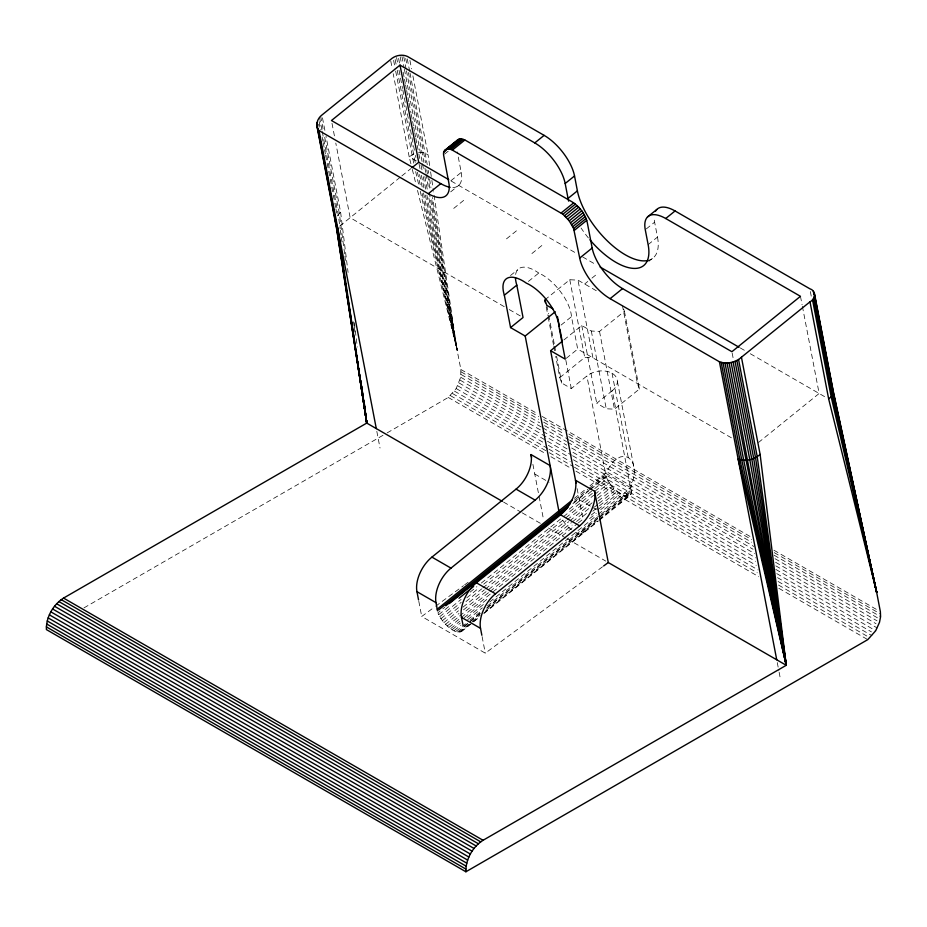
<?xml version="1.0" encoding="UTF-8"?>
<svg xmlns="http://www.w3.org/2000/svg" width="927" height="927" viewBox="0 0 927 927"><rect width="100%" height="100%" fill="white"/><g stroke="black" fill="none" stroke-linecap="round" stroke-linejoin="round"><path stroke-width="0.7" stroke-dasharray="4.63 3.48" d="M617.394 381.391L634.311 469.41L634.265 475.342L630.986 487.834L597.591 514.821M387.15 432.886L448.251 397.44L456.188 388.529L460.707 377.231L460.87 369.491L426.895 195.133M599.387 520.209L630.545 495.03L631.53 492.816L612.307 390.661A17.972 12.213 -10.9 0 0 612.052 373.257A17.972 12.213 -10.9 0 0 586.884 375.991L571.299 388.575L561.762 383.071L559.792 377.625L555.713 356.42M589.978 485.748L605.563 473.164L612.249 462.631L616.339 459.027L620.557 456.884L624.624 456.351L628.251 457.474L631.194 460.151L633.268 464.23L634.311 469.41M337.289 215.921L340.615 212.19L325.991 136.142M339.757 226.095L400.719 176.825M401.843 175.91L410.835 168.644M444.612 154.102L448.761 150.742M450.846 180.8L461.229 172.41L457.301 151.947M450.696 191.866L459.016 185.145M453.743 208.39L466.211 198.32M506.501 238.853L518.969 228.784M531.924 253.535L544.392 243.453M510.476 275.539L517.753 269.664M528.39 281.437L538.784 273.048A34.16 15.481 51.1 0 1 550.035 280.441L553.755 283.905A34.16 15.481 51.1 0 1 571.472 316.675L577.695 349.073L731.797 438.042M544.844 299.885L569.781 279.734L577.985 280.151L596.524 290.858M646.304 228.911L654.624 222.19A35.956 16.292 51.1 0 1 654.149 216.93M584.682 283.986L587.799 281.472M591.959 278.112L597.15 273.917M648.135 244.647L657.486 237.092L654.624 222.19M561.078 325.076L571.472 316.675M648.796 261.356L653.987 257.161M563.964 339.908L581.774 325.516L591.31 331.02L599.514 331.437L624.439 311.298L623.651 309.108M566.27 358.309L577.695 349.073M559.792 377.625L584.728 357.474L592.932 357.892L577.985 280.151M624.439 311.298L639.387 389.039L614.462 409.178L606.258 408.761L596.721 403.257L612.307 390.661M574.392 498.344L585.528 489.352M574.624 500.047L587.985 489.247M589.097 488.355L605.783 474.856L586.884 375.991M573.871 502.272L588.332 490.58M589.445 489.676L606.142 476.188M480.163 613.222L463.28 626.861C459.885 641.866 439.328 620.128 437.996 612.701L444.74 607.243M572.898 503.697L589.584 490.198M590.696 489.305L606.281 476.71L605.783 474.856M438.738 614.659L451.125 604.659M569.19 509.247L593.674 489.456M594.786 488.564L607.034 478.668L606.281 476.71M439.734 616.675L461.113 599.398M470.116 592.121L476.872 586.664M481.368 583.025L561.275 518.46L567.057 526.177L572.307 530.348M563.5 516.663L608.019 480.684L607.034 478.668M440.928 618.703L461.194 602.341M466.814 597.788L479.189 587.788M483.697 584.149L564.705 518.691M565.818 517.799L593.639 495.308M594.752 494.415L609.224 482.712L608.019 480.684M442.318 620.708L460.325 606.154M465.957 601.6L481.704 588.877M482.828 587.961L566.084 520.684M567.197 519.792L591.681 500.001M597.255 495.505L610.603 484.717L609.224 482.712M443.859 622.62L458.483 610.789M462.99 607.15L484.369 589.873M485.493 588.969L568.738 521.704M569.85 520.8L592.11 502.816M597.672 498.32L612.144 486.617C616.745 490.835 623.883 498.483 630.545 495.03M445.516 624.392L459.016 613.477M463.523 609.85L571.507 522.585M572.619 521.681L589.317 508.193M598.216 500.997L613.801 488.402M447.243 626.003L458.494 616.907M459.618 616.003L488.877 592.353M490.012 591.449L572.121 525.088M576.571 521.495L588.819 511.6M594.381 507.104L597.718 504.404M598.83 503.5L615.528 490.012M449.004 627.405L460.255 618.309M461.391 617.405L491.773 592.851M492.897 591.936L577.231 523.79M578.344 522.898L583.906 518.402M592.805 511.206L598.378 506.698M599.491 505.806L617.301 491.414M450.765 628.564L459.769 621.287M464.265 617.649L487.903 598.552M591.229 515.053L596.791 510.557M597.903 509.665L619.051 492.573M452.48 629.445L460.348 623.083M467.104 617.625L483.987 603.987M589.595 518.645L596.281 513.245M600.731 509.641L620.766 493.454M454.23 630.557L460.986 625.099M467.729 619.653L482.364 607.822M489.711 602.005L596.918 515.261M455.922 631.403L465.4 623.836M469.896 620.198L481.159 611.113M487.44 605.934L631.438 489.665M486.907 607.764L598.182 517.857M599.294 516.953L631.565 490.87M457.521 631.947L480.209 613.686M486.791 608.297L631.623 491.333M458.992 632.179L471.113 622.434M472.249 621.53L480.116 615.157M485.748 610.615L631.53 492.816M460.29 632.098L478.633 617.312M483.929 613.002L597.776 521.032M598.888 520.14L631.171 494.056M461.391 631.716L478.262 618.066M483.894 613.523L598.263 521.113M758.448 442.527L819.144 393.488L802.365 306.165M602.492 566.814L485.284 653.164L421.727 616.467L434.485 607.058M435.655 606.2L463.5 585.69M464.659 584.833L468.147 582.272M83.975 607.88L385.899 433.616M418.564 152.491L423.859 152.781L428.054 154.739L429.757 166.142M575.771 532.341C580.835 536.849 587.556 531.577 584.242 525.609M416.327 160.916L409.178 156.79L393.199 73.697M451.24 181.078L577.637 254.044M582.643 256.93L596.397 264.879M740.314 347.961L745.32 350.858M750.325 353.743L826.293 397.613M504.242 306.663L350.151 217.694L335.794 143.059M509.247 309.56L523.037 317.509M460.87 369.491L537.254 413.593M542.26 416.478L751.391 537.22M773.929 550.232L877.869 610.244M461.148 371.878L538.784 416.71M543.79 419.595L563.825 431.171M568.842 434.056L751.67 539.618M774.207 552.631L880.65 614.08M461.09 374.485L538.726 419.305M543.743 422.202L563.778 433.766M568.784 436.652L751.612 542.214M774.149 555.227L880.592 616.675M460.707 377.231L539.607 422.782M544.612 425.667L568.402 439.41M569.653 440.128L753.744 546.409M775.03 558.703L880.221 619.433M460.012 380.07L541.414 427.069M542.666 427.787L566.455 441.53M567.706 442.249L753.037 549.247M775.586 562.272L877.012 620.823M459.016 382.944L541.658 430.661M542.909 431.391L566.71 445.122M571.716 448.019L754.543 553.57M775.829 565.864L876.015 623.697M457.729 385.783L567.927 449.41M572.932 452.306L755.772 557.857M775.806 569.421L877.232 627.985M605.563 473.164L630.986 487.834M456.188 388.529L571.403 455.053M572.654 455.771L755.482 561.322M776.768 573.616L875.702 630.731M454.439 391.124L543.349 442.457M548.355 445.354L568.39 456.918M573.407 459.804L756.235 565.366M777.521 577.66L871.438 631.878M452.503 393.512L547.672 448.459M548.923 449.178L570.209 461.472M575.227 464.357L758.054 569.92M778.089 581.484L872.006 635.702M450.418 395.632L548.1 452.017M549.352 452.747L573.141 466.478M574.392 467.208L757.232 572.759M778.518 585.053L869.932 637.822M448.251 397.44L545.933 453.836M550.939 456.721L570.974 468.297M575.98 471.183L758.807 576.745M778.854 588.309L867.753 639.642M534.763 474.01L549.062 482.272M579.259 499.699L591.171 506.582M592.365 507.266L597.139 510.024M503.558 502.063L521.02 512.156M522.272 512.874L540.986 523.674M548.471 527.996L565.91 538.066M567.162 538.796L605.794 561.102M610.603 484.717L612.144 486.617M639.387 389.039L637.417 383.581L622.481 305.84M410.916 163.789L409.178 156.79L414.983 153.268L415.899 157.52M412.306 169.386L416.119 184.797M417.509 190.394L457.127 350.058L433.581 191.808M413.709 163.175L395.505 70.255M415.667 171.611L418.934 185.667M420.244 191.286L457.127 350.058L432.55 197.474M415.192 162.399L397.057 69.432M417.405 172.271L420.87 187.799M422.133 193.442L457.127 350.058L431.518 198.204M419.537 174.508L422.26 187.254M423.477 192.909L457.127 350.058L429.711 195.133M419.062 164.067L420.221 169.699M421.368 175.33L424.253 189.421M425.412 195.064L457.127 350.058L428.587 196.478M418.842 153.917L419.954 159.606M421.067 165.284L422.179 170.974M423.291 176.663L425.783 189.456M810.36 291.576L811.438 297.208M800.464 296.316L802.087 304.763M732.168 353.117L733.257 358.761M777.266 662.562L778.865 670.893M779.132 672.272L780.464 679.213M612.052 373.257L628.251 457.474M599.514 331.437L614.462 409.178M591.31 331.02L606.258 408.761M581.774 325.516L596.721 403.257M569.781 279.734L584.728 357.474M565.864 360.313L571.299 388.575M546.814 305.342L548.448 313.813M548.714 315.226L554.427 344.914M554.694 346.327L555.516 350.568M556.594 356.223L561.762 383.071M546.212 306.953L547.834 315.435M548.112 316.849L553.546 345.111M553.813 346.524L554.636 350.765M577.127 488.599L582.932 518.796M532.898 464.3L538.807 495.018M539.074 496.42L543.651 520.232M409.919 60.382L411.542 68.83M412.897 75.875L428.054 154.739M407.289 58.911L409.722 71.588M410.001 72.99L427.266 164.67M405.725 58.424L407.069 65.469M408.425 72.515L425.539 162.723M403.755 56.732L406.188 69.409M406.466 70.811L423.929 162.445M401.982 56.628L404.137 67.903M404.415 69.305L422.237 162.352M400.163 56.732L401.507 63.778M403.141 72.225L404.218 77.856M404.485 79.27L405.308 83.488M405.574 84.902L406.385 89.119M406.652 90.533L407.741 96.165M408.007 97.578L408.819 101.796M409.097 103.21L410.985 113.059M411.264 114.473L412.341 120.104M412.608 121.518L413.43 125.736M413.697 127.15L414.508 131.367M414.775 132.781L415.586 137.011M415.864 138.413L416.941 144.044M417.22 145.458L418.031 149.676M398.61 58.436L399.699 64.067M396.571 57.509L397.66 63.14M399.016 70.185L402.527 88.494M402.805 89.896L414.717 151.866M395.169 59.571L396.791 68.03M393.616 60.394L395.238 68.841M390.765 61.02L392.121 68.065M482.11 636.629L485.284 653.164M332.005 123.337L334.717 137.428M418.807 601.31L421.727 616.467M322.469 117.833L324.902 130.51M320.661 116.199L323.361 130.278M324.717 137.323L339.34 213.372L344.751 254.74M319.548 117.439L321.982 130.116M322.248 131.53L338.228 214.612L340.174 228.888M319.143 121.564L320.777 130.012M322.132 137.057L322.944 141.275M323.21 142.688L324.288 148.32M324.566 149.722L325.377 153.952M325.644 155.365L335.667 207.463M335.933 208.876L336.744 213.094M318.668 124.311L319.212 127.126M376.825 431.368L380.024 448.031M422.503 163.778L423.824 170.881M424.879 176.57L427.521 190.788M424.937 168.123L425.69 172.387M425.933 173.812L428.703 189.444M426.733 169.815L427.451 174.079M427.695 175.493L429.838 188.262M428.193 170.383L428.645 173.233M429.56 178.934L430.939 187.486M430.603 171.843L431.669 178.969M431.878 180.394L433.361 190.383M340.371 230.325L341.159 236.037M341.356 237.463L341.936 241.75M344.937 256.165L345.493 260.452M353.511 321.796L354.068 326.072M354.253 327.498L355.006 333.21M340.615 212.19L348.077 272.445M354.311 322.666L357.324 347.046M657.486 237.092A56.628 25.655 51.1 0 1 648.043 260.429M588.367 237.926A56.628 25.655 51.1 0 1 581.102 228.03M461.229 172.41A35.956 16.292 51.1 0 1 452.839 187.509M515.632 274.427A34.16 15.481 51.1 0 1 524.763 267.173L527.927 267.671A34.16 15.481 51.1 0 1 538.784 273.048"/><path stroke-width="1.39" d="M648.043 260.429A56.628 25.655 51.1 0 1 606.768 240.348A56.628 25.655 51.1 0 1 577.394 190.858L574.531 175.956A35.956 16.292 51.1 0 0 544.126 135.365L409.375 57.567C403.732 53.581 395.331 54.925 390.487 59.618L321.924 115.018C317.254 118.494 314.74 125.829 318.992 130.591L428.32 193.72A35.956 16.292 51.1 0 0 448.772 182.48L443.57 154.936C442.457 149.745 448.564 147.439 452.364 150.104L562.898 214.207L569.236 220.858L573.639 228.563L579.699 258.077A35.956 16.292 51.1 0 0 610.105 298.668L719.433 361.785C726.838 364.381 735.714 362.608 741.438 357.219L810.001 301.82C815.621 299.351 816.258 290.568 809.816 288.76L675.065 210.962A35.956 16.292 51.1 0 0 655.54 211.205M814.474 293.535L833.153 390.707L832.11 395.725L828.68 398.992L876.641 592.26L880.372 611.693L880.592 616.675L879.514 622.272L875.702 630.731L867.753 639.642L465.899 871.774L46.385 629.572C46.06 617.104 53.106 604.728 63.557 598.077L366.756 423.083L502.307 501.345M465.899 871.774C465.563 859.306 472.608 846.93 483.06 840.279L786.258 665.285L760.117 454.392L741.438 357.219M365.157 410.174L366.756 423.083L337.683 227.764L335.748 224.091L335.62 220.012L336.049 222.874M456.269 142.098C457.567 137.486 463.5 138.841 466.466 140.881L571.982 201.796C579.248 206.373 585.122 213.685 587.185 222.086L592.168 248.007A35.956 16.292 51.1 0 0 622.573 288.598L731.901 351.715L800.464 296.316L665.713 218.517A35.956 16.292 51.1 0 0 645.273 229.745L648.135 244.647A56.628 25.655 51.1 0 1 632.84 268.355A56.628 25.655 51.1 0 1 589.943 239.826M568.645 201.124A56.628 25.655 51.1 0 1 568.042 198.413L565.18 183.511A35.956 16.292 51.1 0 0 534.775 142.92L400.024 65.122L331.46 120.522L440.788 183.639A35.956 16.292 51.1 0 0 450.14 187.289M411.959 167.741L418.703 162.295L400.024 65.122M444.89 150.197L458.216 139.479M444.242 151.078L456.71 140.997M446.779 149.166L459.247 139.085M443.801 152.167L445.875 150.487M450.035 147.138L453.152 144.612M447.984 149.015L460.452 138.946M449.328 149.131L461.797 139.062M450.8 149.49L463.268 139.421M452.364 150.104L464.833 140.035M428.32 193.72L440.788 183.639M534.775 142.92L544.126 135.365M565.18 183.511L574.531 175.956M568.042 198.413L577.394 190.858M561.194 212.932L573.662 202.862M562.898 214.207L575.354 204.137M564.578 215.667L577.034 205.585M566.212 217.277L578.68 207.196M567.776 219.015L580.232 208.946M569.236 220.858L581.704 210.777M570.58 222.758L583.048 212.689M571.774 224.705L584.242 214.635M572.805 226.651L585.261 216.57M573.639 228.563L586.107 218.482M574.288 230.406L586.756 220.336M559.537 514.485L525.192 336.026L510.568 327.59L504.334 295.192L516.803 285.122A34.16 15.481 51.1 0 1 515.447 277.59M579.699 258.077L592.168 248.007M510.568 327.59L523.037 317.509L516.803 285.122M647.486 217.011L656.837 209.456M665.713 218.517L675.065 210.962M525.192 336.026L555.238 311.739M610.105 298.668L622.573 288.598M576.049 483.048L550.615 350.707L561.739 341.704M418.552 599.931L416.953 591.669A26.964 15.574 -60 0 1 431.924 557.115L516.061 489.12A26.964 15.574 -60 0 0 531.032 454.578L550.093 465.586A26.964 15.574 -60 0 1 535.134 500.128L450.985 568.124A26.964 15.574 -60 0 0 436.026 602.677L437.498 610.847M437.266 609.155L572.168 500.14M438.622 609.943L570.175 503.639M445.736 605.818L568.297 506.768M449.247 603.604L567.324 508.193M463.152 625.655L461.449 617.347A26.964 15.574 -60 0 1 476.408 582.805L560.557 514.809A26.964 15.574 -60 0 0 575.516 480.267L594.589 491.275L608.286 562.538L786.258 665.285L757.232 456.687L738.552 359.514M459.004 598.286L473.627 586.467M481.843 635.25L480.522 628.355A26.964 15.574 -60 0 1 495.481 593.813L579.63 525.818A26.964 15.574 -60 0 0 594.589 491.275M760.117 454.392C754.369 459.769 745.528 461.565 738.124 458.958L786.258 665.285L755.54 457.648L736.861 360.476M603.651 565.957L608.286 562.538M418.703 162.295L448.738 179.629M600.151 267.046L739.062 347.243M552.782 308.772L546.814 305.342L544.844 299.885L545.389 302.712M550.615 350.707L565.227 359.143L559.004 326.756A34.16 15.481 51.1 0 0 526.316 283.117A34.16 15.481 51.1 0 0 504.334 295.192M516.061 489.12L535.134 500.128M560.557 514.809L579.63 525.818M431.924 557.115L450.985 568.124M476.408 582.805L495.481 593.813M416.953 591.669L436.026 602.677M461.449 617.347L480.522 628.355M63.557 598.077L483.06 840.279M61.182 599.63L480.696 841.832M58.864 601.542L478.367 843.744M56.628 603.755L476.13 845.957M54.519 606.246L474.021 848.448M52.584 608.958L472.098 851.16M50.858 611.843L470.371 854.045M49.386 614.844L468.888 857.046M48.169 617.903L467.671 860.105M47.254 620.963L466.756 863.164M46.64 623.964L466.142 866.166M46.35 626.861L465.852 869.051M832.017 388.425L833.153 390.707L876.641 592.26L831.195 396.918L812.515 299.745M858.089 508.923L876.641 592.26L833.025 390.927M833.86 396.86L835.088 402.492M835.702 405.296L836.93 410.916M838.471 417.95L839.711 423.569M840.326 426.385L876.641 592.26L832.11 395.725L813.431 298.564M814.033 292.353L833.303 391.947M814.509 296.049L833.188 393.222L876.641 592.26L832.782 394.485L814.103 297.312M813.327 291.252L813.871 294.079M826.328 358.853L826.872 361.669M830.928 382.793L831.473 385.609M810.001 301.82L828.68 398.992M735.03 361.31L753.721 458.483L786.258 665.285L739.862 459.514L721.183 362.341M733.106 361.97L751.785 459.143L786.258 665.285L741.739 459.908L723.048 362.735M731.113 362.48L749.792 459.653L786.258 665.285L743.697 460.116L725.007 362.944M729.074 362.816L786.258 665.285L727.023 362.967M719.433 361.785L776.733 659.781M557.44 316.489L559.34 326.385M559.885 329.212L562.33 341.936M531.032 454.578L531.565 457.359M318.992 130.591L376.292 428.587M316.93 122.839L317.474 125.655M318.019 128.471L318.564 131.286M320.719 142.561L321.263 145.377M322.619 152.41L323.164 155.238M327.219 176.362L327.764 179.178M329.12 186.211L329.664 189.027M331.82 200.302L332.364 203.117M318.158 129.444L336.849 226.617L366.756 423.083L365.076 410.244M316.779 124.218L336.2 225.388L366.756 423.083L363.43 398.819M316.814 125.585L335.748 224.091M335.458 221.391L366.756 423.083L363.303 398.795M336.489 225.736L336.93 228.598M337.37 231.46L337.81 234.311M338.251 237.173L339.78 247.185M340.221 250.047L340.661 252.909M341.101 255.771L341.542 258.621M341.97 261.484L344.392 277.219M344.821 280.081L346.142 288.656M346.582 291.518L366.756 423.083L360.464 380.209M345.875 284.404L346.304 287.254M348.679 302.99L349.108 305.852M349.537 308.703L349.966 311.565M350.394 314.427L350.823 317.289M351.472 321.576L351.901 324.438M352.33 327.289L352.77 330.151M353.199 333.013L353.627 335.875M354.056 338.726L354.485 341.588M354.914 344.45L366.756 423.083M356.049 350.186L356.478 353.048M356.895 355.91L357.312 358.761M357.729 361.623L358.367 365.91M358.784 368.772L359.201 371.634M359.618 374.485L360.035 377.347M360.661 380.221L361.067 383.083M361.472 385.945L362.897 395.945M361.669 385.956L362.063 388.819M362.457 391.669L362.851 394.531M364.149 403.118L364.705 407.393M364.265 403.002L364.798 407.301"/></g></svg>
